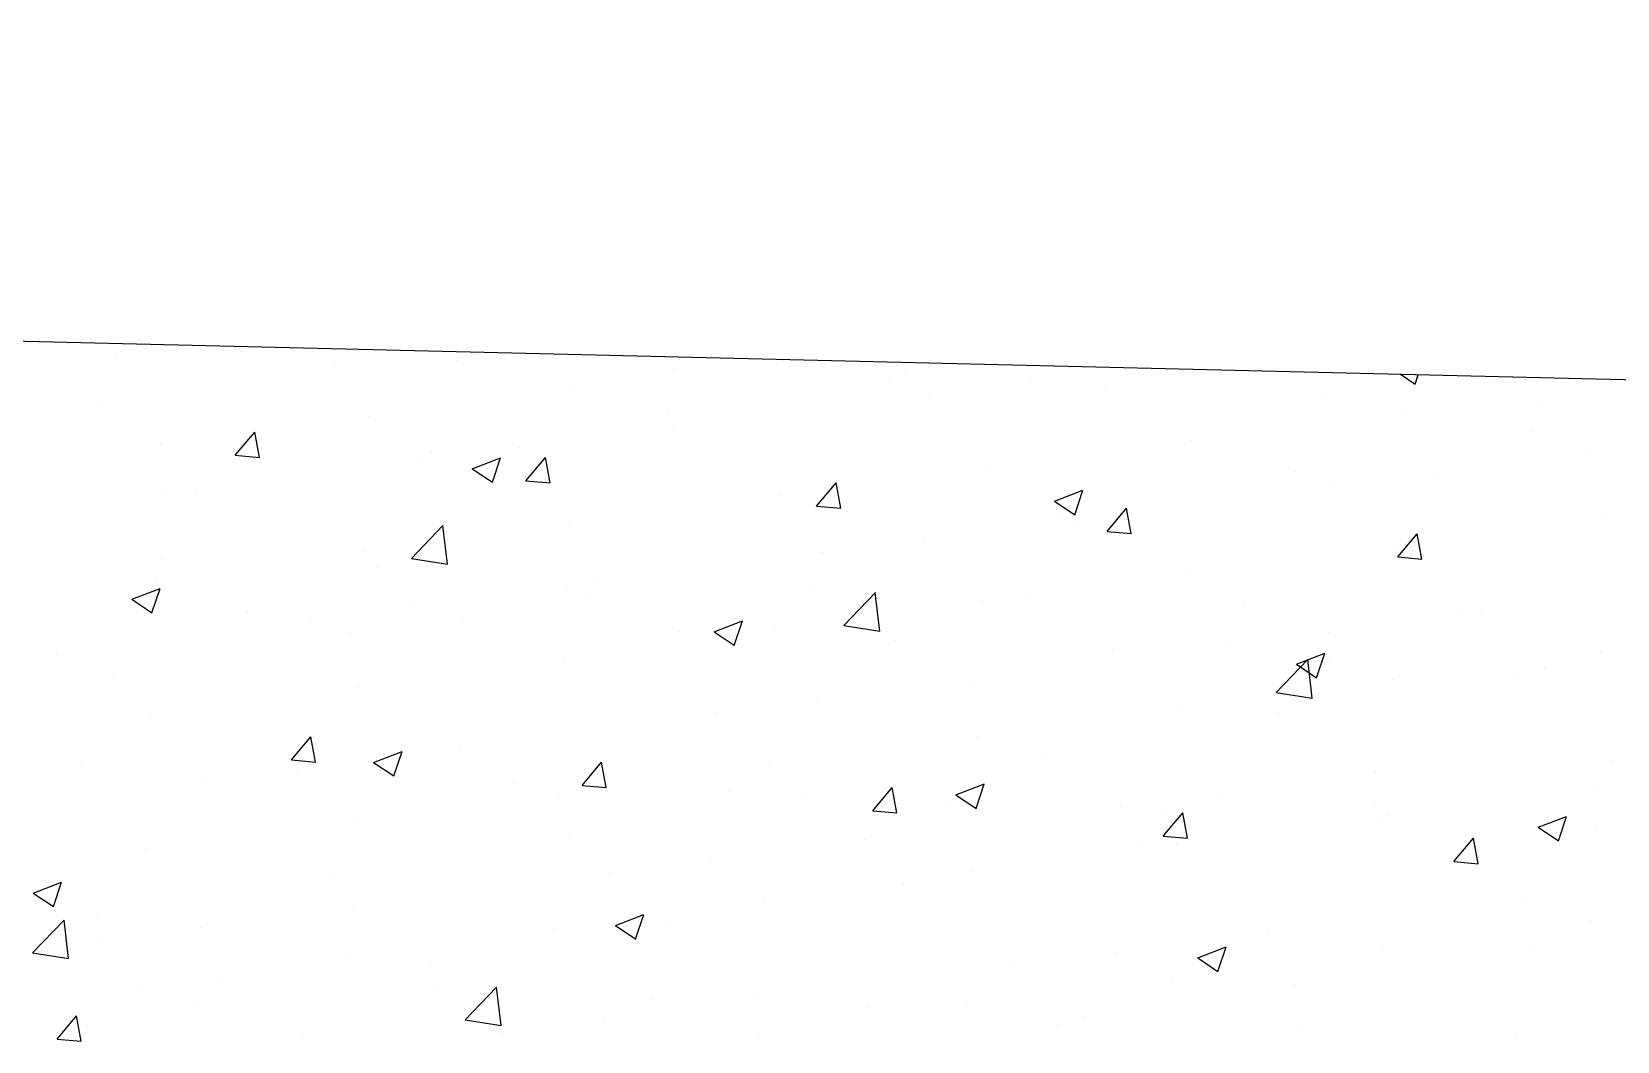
# Model space of a CAD drawing. Header units: millimetres. Extents: x 331487 to 517269, y 198509 to 399936.
# Drawn here: x 447372.1 to 447763.4, y 302112.4 to 302361.7 of the extents above; entities that cross this region are included whole.
import ezdxf

# ---------------------------------------------------------------- set-up
doc = ezdxf.new("R2010")
doc.units = ezdxf.units.MM
doc.header["$MEASUREMENT"] = 0
doc.layers.add('COLUMN', color=6, linetype='Continuous')

msp = doc.modelspace()

# ---------------------------------------------------------------- linework, layer by layer
at = {"layer": 'COLUMN'}
msp.add_line((411189.88, 303155.43), (449398.63, 302236.5), dxfattribs=at)
at = {"layer": 'COLUMN', "color": 2, "linetype": 'Continuous'}
for p, q in [((447392.84, 302281.77), (447392.84, 302281.77)), ((447392.84, 302281.77), (447392.84, 302281.77)), ((447423.65, 302282.74), (447423.65, 302282.74)), ((447423.65, 302282.74), (447423.65, 302282.74)), ((447446.84, 302279.96), (447446.84, 302279.96)), ((447446.84, 302279.96), (447446.84, 302279.96)), ((447477.03, 302280.48), (447477.03, 302280.48)), ((447477.03, 302280.48), (447477.03, 302280.48)), ((447557.74, 302280.62), (447557.74, 302280.62)), ((447557.74, 302280.62), (447557.74, 302280.62)), ((447530.41, 302278.23), (447530.41, 302278.23)), ((447530.41, 302278.23), (447530.41, 302278.23)), ((447583.79, 302275.97), (447583.79, 302275.97)), ((447583.79, 302275.97), (447583.79, 302275.97)), ((447587.44, 302278.03), (447587.44, 302278.03)), ((447587.44, 302278.03), (447587.44, 302278.03)), ((447709.93, 302277.12), (447713.53, 302274.69)), ((447709.93, 302277.12), (447713.53, 302274.69)), ((447713.53, 302274.69), (447714.31, 302277.01)), ((447713.53, 302274.69), (447714.31, 302277.01)), ((447505.8, 302273.12), (447505.8, 302273.12)), ((447505.8, 302273.12), (447505.8, 302273.12)), ((447593.62, 302272.22), (447593.62, 302272.22)), ((447593.62, 302272.22), (447593.62, 302272.22)), ((447618.65, 302275.52), (447618.65, 302275.52)), ((447618.65, 302275.52), (447618.65, 302275.52)), ((447637.18, 302273.72), (447637.18, 302273.72)), ((447637.18, 302273.72), (447637.18, 302273.72)), ((447761.66, 302275.31), (447761.66, 302275.31)), ((447761.66, 302275.31), (447761.66, 302275.31)), ((447388.52, 302269.95), (447388.52, 302269.95)), ((447388.52, 302269.95), (447388.52, 302269.95)), ((447529.12, 302268.01), (447529.12, 302268.01)), ((447529.12, 302268.01), (447529.12, 302268.01)), ((447690.56, 302271.46), (447690.56, 302271.46)), ((447690.56, 302271.46), (447690.56, 302271.46)), ((447710.32, 302268.27), (447710.32, 302268.27)), ((447710.32, 302268.27), (447710.32, 302268.27)), ((447743.94, 302269.2), (447743.94, 302269.2)), ((447743.94, 302269.2), (447743.94, 302269.2)), ((447455.29, 302266.72), (447455.29, 302266.72)), ((447455.29, 302266.72), (447455.29, 302266.72)), ((447422.32, 302257.11), (447427.15, 302262.85)), ((447422.32, 302257.11), (447427.15, 302262.85)), ((447428.3, 302256.58), (447427.14, 302262.85)), ((447428.3, 302256.58), (447427.14, 302262.85)), ((447530.47, 302263.91), (447530.47, 302263.91)), ((447530.47, 302263.91), (447530.47, 302263.91)), ((447658.38, 302260.77), (447658.38, 302260.77)), ((447658.38, 302260.77), (447658.38, 302260.77)), ((447742.27, 302263.05), (447742.27, 302263.05)), ((447742.27, 302263.05), (447742.27, 302263.05)), ((447403.95, 302259.67), (447403.95, 302259.67)), ((447403.95, 302259.67), (447403.95, 302259.67)), ((447422.32, 302257.11), (447428.3, 302256.58)), ((447422.32, 302257.11), (447428.3, 302256.58)), ((447470.8, 302258), (447470.8, 302258)), ((447470.8, 302258), (447470.8, 302258)), ((447480.82, 302253.8), (447487.82, 302256.49)), ((447480.82, 302253.8), (447487.82, 302256.49)), ((447485.79, 302250.45), (447487.82, 302256.49)), ((447485.79, 302250.45), (447487.82, 302256.49)), ((447492.59, 302258.92), (447492.59, 302258.92)), ((447492.59, 302258.92), (447492.59, 302258.92)), ((447494.05, 302250.83), (447498.87, 302256.58)), ((447494.05, 302250.83), (447498.87, 302256.58)), ((447500.03, 302250.3), (447498.87, 302256.57)), ((447500.03, 302250.3), (447498.87, 302256.57)), ((447756.28, 302257.66), (447756.28, 302257.66)), ((447756.28, 302257.66), (447756.28, 302257.66)), ((447467.56, 302255.63), (447467.56, 302255.63)), ((447467.56, 302255.63), (447467.56, 302255.63)), ((447480.82, 302253.8), (447485.8, 302250.45)), ((447480.82, 302253.8), (447485.8, 302250.45)), ((447607.87, 302254.37), (447607.87, 302254.37)), ((447607.87, 302254.37), (447607.87, 302254.37)), ((447683.95, 302253.04), (447683.95, 302253.04)), ((447683.95, 302253.04), (447683.95, 302253.04)), ((447718.41, 302252.67), (447718.41, 302252.67)), ((447718.41, 302252.67), (447718.41, 302252.67)), ((447494.05, 302250.83), (447500.03, 302250.31)), ((447494.05, 302250.83), (447500.03, 302250.31)), ((447565.78, 302244.56), (447570.6, 302250.3)), ((447565.78, 302244.56), (447570.6, 302250.3)), ((447571.75, 302244.03), (447570.6, 302250.3)), ((447571.75, 302244.03), (447570.6, 302250.3)), ((447624.54, 302245.79), (447631.54, 302248.48)), ((447624.54, 302245.79), (447631.54, 302248.48)), ((447629.51, 302242.44), (447631.53, 302248.48)), ((447629.51, 302242.44), (447631.53, 302248.48)), ((447693.38, 302249.38), (447693.38, 302249.38)), ((447693.38, 302249.38), (447693.38, 302249.38)), ((447404.4, 302247.31), (447404.4, 302247.31)), ((447404.4, 302247.31), (447404.4, 302247.31)), ((447412.49, 302247.99), (447412.49, 302247.99)), ((447412.49, 302247.99), (447412.49, 302247.99)), ((447556.53, 302247.33), (447556.53, 302247.33)), ((447556.53, 302247.33), (447556.53, 302247.33)), ((447565.78, 302244.56), (447571.75, 302244.03)), ((447565.78, 302244.56), (447571.75, 302244.03)), ((447624.54, 302245.79), (447629.51, 302242.44)), ((447624.54, 302245.79), (447629.51, 302242.44)), ((447625.63, 302243.03), (447625.63, 302243.03)), ((447625.63, 302243.03), (447625.63, 302243.03)), ((447630.22, 302241.06), (447630.22, 302241.06)), ((447630.22, 302241.06), (447630.22, 302241.06)), ((447637.5, 302238.28), (447642.32, 302244.03)), ((447637.5, 302238.28), (447642.32, 302244.03)), ((447643.48, 302237.75), (447642.32, 302244.02)), ((447643.48, 302237.75), (447642.32, 302244.02)), ((447760.45, 302242.02), (447760.45, 302242.02)), ((447760.45, 302242.02), (447760.45, 302242.02)), ((447465.8, 302231.65), (447473.58, 302239.76)), ((447465.8, 302231.65), (447473.58, 302239.76)), ((447474.69, 302230.26), (447473.58, 302239.76)), ((447474.69, 302230.26), (447473.58, 302239.76)), ((447504.59, 302239.83), (447504.59, 302239.83)), ((447504.59, 302239.83), (447504.59, 302239.83)), ((447637.5, 302238.28), (447643.48, 302237.76)), ((447637.5, 302238.28), (447643.48, 302237.76)), ((447709.23, 302232.01), (447714.05, 302237.75)), ((447709.23, 302232.01), (447714.05, 302237.75)), ((447715.2, 302231.48), (447714.05, 302237.75)), ((447715.2, 302231.48), (447714.05, 302237.75)), ((447454.08, 302233.43), (447454.08, 302233.43)), ((447454.08, 302233.43), (447454.08, 302233.43)), ((447567.31, 302233.02), (447567.31, 302233.02)), ((447567.31, 302233.02), (447567.31, 302233.02)), ((447567.31, 302232.78), (447567.31, 302232.78)), ((447567.31, 302232.78), (447567.31, 302232.78)), ((447592.35, 302236.08), (447592.35, 302236.08)), ((447592.35, 302236.08), (447592.35, 302236.08)), ((447709.1, 302234.98), (447709.1, 302234.98)), ((447709.1, 302234.98), (447709.1, 302234.98)), ((447404.17, 302231.64), (447404.17, 302231.64)), ((447404.17, 302231.64), (447404.17, 302231.64)), ((447457.55, 302229.38), (447457.55, 302229.38)), ((447457.55, 302229.38), (447457.55, 302229.38)), ((447465.79, 302231.64), (447474.68, 302230.26)), ((447465.79, 302231.64), (447474.68, 302230.26)), ((447709.23, 302232.01), (447715.21, 302231.48)), ((447709.23, 302232.01), (447715.21, 302231.48)), ((447402.73, 302226.39), (447402.73, 302226.39)), ((447402.73, 302226.39), (447402.73, 302226.39)), ((447510.94, 302227.13), (447510.94, 302227.13)), ((447510.94, 302227.13), (447510.94, 302227.13)), ((447564.32, 302224.87), (447564.32, 302224.87)), ((447564.32, 302224.87), (447564.32, 302224.87)), ((447657.16, 302227.48), (447657.16, 302227.48)), ((447657.16, 302227.48), (447657.16, 302227.48)), ((447396.8, 302221.55), (447403.8, 302224.24)), ((447396.8, 302221.55), (447403.8, 302224.24)), ((447396.8, 302221.55), (447401.77, 302218.19)), ((447396.8, 302221.55), (447401.77, 302218.19)), ((447401.77, 302218.19), (447403.8, 302224.24)), ((447401.77, 302218.19), (447403.8, 302224.24)), ((447504.16, 302224.47), (447504.16, 302224.47)), ((447504.16, 302224.47), (447504.16, 302224.47)), ((447509, 302223.01), (447509, 302223.01)), ((447509, 302223.01), (447509, 302223.01)), ((447572.52, 302215.1), (447580.31, 302223.21)), ((447572.52, 302215.1), (447580.31, 302223.21)), ((447581.41, 302213.71), (447580.3, 302223.21)), ((447581.41, 302213.71), (447580.3, 302223.21)), ((447606.65, 302221.08), (447606.65, 302221.08)), ((447606.65, 302221.08), (447606.65, 302221.08)), ((447617.7, 302222.62), (447617.7, 302222.62)), ((447617.7, 302222.62), (447617.7, 302222.62)), ((447425.26, 302218.21), (447425.26, 302218.21)), ((447425.26, 302218.21), (447425.26, 302218.21)), ((447466.29, 302219.48), (447466.29, 302219.48)), ((447466.29, 302219.48), (447466.29, 302219.48)), ((447671.08, 302220.36), (447671.08, 302220.36)), ((447671.08, 302220.36), (447671.08, 302220.36)), ((447724.47, 302218.11), (447724.47, 302218.11)), ((447724.47, 302218.11), (447724.47, 302218.11)), ((447729.98, 302218.22), (447729.98, 302218.22)), ((447729.98, 302218.22), (447729.98, 302218.22)), ((447441.25, 302216.18), (447441.25, 302216.18)), ((447441.25, 302216.18), (447441.25, 302216.18)), ((447478.64, 302215.95), (447478.64, 302215.95)), ((447478.64, 302215.95), (447478.64, 302215.95)), ((447532.02, 302213.69), (447532.02, 302213.69)), ((447532.02, 302213.69), (447532.02, 302213.69)), ((447540.51, 302213.54), (447547.52, 302216.23)), ((447540.51, 302213.54), (447547.52, 302216.23)), ((447540.51, 302213.54), (447545.49, 302210.19)), ((447540.51, 302213.54), (447545.49, 302210.19)), ((447545.48, 302210.18), (447547.51, 302216.23)), ((447545.48, 302210.18), (447547.51, 302216.23)), ((447555.31, 302214.04), (447555.31, 302214.04)), ((447555.31, 302214.04), (447555.31, 302214.04)), ((447572.52, 302215.09), (447581.41, 302213.71)), ((447572.52, 302215.09), (447581.41, 302213.71)), ((447692.1, 302213.23), (447692.1, 302213.23)), ((447692.1, 302213.23), (447692.1, 302213.23)), ((447450.68, 302213), (447450.68, 302213)), ((447450.68, 302213), (447450.68, 302213)), ((447585.4, 302211.44), (447585.4, 302211.44)), ((447585.4, 302211.44), (447585.4, 302211.44)), ((447667.07, 302209.94), (447667.07, 302209.94)), ((447667.07, 302209.94), (447667.07, 302209.94)), ((447378.1, 302207.87), (447378.1, 302207.87)), ((447378.1, 302207.87), (447378.1, 302207.87)), ((447503.37, 302206.54), (447503.37, 302206.54)), ((447503.37, 302206.54), (447503.37, 302206.54)), ((447638.79, 302209.18), (447638.79, 302209.18)), ((447638.79, 302209.18), (447638.79, 302209.18)), ((447679.24, 302198.54), (447687.03, 302206.66)), ((447679.24, 302198.54), (447687.03, 302206.66)), ((447684.23, 302205.53), (447691.23, 302208.22)), ((447684.23, 302205.53), (447691.23, 302208.22)), ((447684.23, 302205.53), (447689.2, 302202.18)), ((447684.23, 302205.53), (447689.2, 302202.18)), ((447688.13, 302197.16), (447687.03, 302206.66)), ((447688.13, 302197.16), (447687.03, 302206.66)), ((447689.2, 302202.18), (447691.23, 302208.22)), ((447689.2, 302202.18), (447691.23, 302208.22)), ((447692.17, 302206.93), (447692.17, 302206.93)), ((447692.17, 302206.93), (447692.17, 302206.93)), ((447759.23, 302208.73), (447759.23, 302208.73)), ((447759.23, 302208.73), (447759.23, 302208.73)), ((447392.36, 302202.99), (447392.36, 302202.99)), ((447392.36, 302202.99), (447392.36, 302202.99)), ((447603.91, 302201.62), (447603.91, 302201.62)), ((447603.91, 302201.62), (447603.91, 302201.62)), ((447707.89, 302201.69), (447707.89, 302201.69)), ((447707.89, 302201.69), (447707.89, 302201.69)), ((447738.14, 302203.38), (447738.14, 302203.38)), ((447738.14, 302203.38), (447738.14, 302203.38)), ((447745.55, 302204.67), (447745.55, 302204.67)), ((447745.55, 302204.67), (447745.55, 302204.67)), ((447452.86, 302200.14), (447452.86, 302200.14)), ((447452.86, 302200.14), (447452.86, 302200.14)), ((447679.24, 302198.54), (447688.13, 302197.16)), ((447679.24, 302198.54), (447688.13, 302197.16)), ((447566.04, 302196.64), (447566.04, 302196.64)), ((447566.04, 302196.64), (447566.04, 302196.64)), ((447655.95, 302194.19), (447655.95, 302194.19)), ((447655.95, 302194.19), (447655.95, 302194.19)), ((447401.52, 302193.1), (447401.52, 302193.1)), ((447401.52, 302193.1), (447401.52, 302193.1)), ((447541.01, 302193.34), (447541.01, 302193.34)), ((447541.01, 302193.34), (447541.01, 302193.34)), ((447679.82, 302193.37), (447679.82, 302193.37)), ((447679.82, 302193.37), (447679.82, 302193.37)), ((447436.2, 302181.89), (447441.02, 302187.63)), ((447436.2, 302181.89), (447441.02, 302187.63)), ((447442.17, 302181.36), (447441.02, 302187.63)), ((447442.17, 302181.36), (447441.02, 302187.63)), ((447605.44, 302187.79), (447605.44, 302187.79)), ((447605.44, 302187.79), (447605.44, 302187.79)), ((447436.2, 302181.89), (447442.18, 302181.37)), ((447436.2, 302181.89), (447442.18, 302181.37)), ((447456.49, 302181.29), (447463.49, 302183.98)), ((447456.49, 302181.29), (447463.49, 302183.98)), ((447461.46, 302177.93), (447463.49, 302183.97)), ((447461.46, 302177.93), (447463.49, 302183.97)), ((447477.85, 302185.02), (447477.85, 302185.02)), ((447477.85, 302185.02), (447477.85, 302185.02)), ((447621.5, 302183.36), (447621.5, 302183.36)), ((447621.5, 302183.36), (447621.5, 302183.36)), ((447384.28, 302180.81), (447384.28, 302180.81)), ((447384.28, 302180.81), (447384.28, 302180.81)), ((447437.66, 302178.55), (447437.66, 302178.55)), ((447437.66, 302178.55), (447437.66, 302178.55)), ((447439.98, 302180.04), (447439.98, 302180.04)), ((447439.98, 302180.04), (447439.98, 302180.04)), ((447456.49, 302181.29), (447461.47, 302177.93)), ((447456.49, 302181.29), (447461.47, 302177.93)), ((447507.93, 302175.61), (447512.75, 302181.36)), ((447507.93, 302175.61), (447512.75, 302181.36)), ((447513.9, 302175.08), (447512.74, 302181.35)), ((447513.9, 302175.08), (447512.74, 302181.35)), ((447554.09, 302180.75), (447554.09, 302180.75)), ((447554.09, 302180.75), (447554.09, 302180.75)), ((447703.67, 302178.78), (447703.67, 302178.78)), ((447703.67, 302178.78), (447703.67, 302178.78)), ((447762.1, 302181.43), (447762.1, 302181.43)), ((447762.1, 302181.43), (447762.1, 302181.43)), ((447414.94, 302176.74), (447414.94, 302176.74)), ((447414.94, 302176.74), (447414.94, 302176.74)), ((447491.04, 302176.3), (447491.04, 302176.3)), ((447491.04, 302176.3), (447491.04, 302176.3)), ((447507.93, 302175.61), (447513.9, 302175.09)), ((447507.93, 302175.61), (447513.9, 302175.09)), ((447544.42, 302174.04), (447544.42, 302174.04)), ((447544.42, 302174.04), (447544.42, 302174.04)), ((447579.65, 302169.34), (447584.47, 302175.08)), ((447579.65, 302169.34), (447584.47, 302175.08)), ((447585.63, 302168.81), (447584.47, 302175.08)), ((447585.63, 302168.81), (447584.47, 302175.08)), ((447600.2, 302173.28), (447607.21, 302175.97)), ((447600.2, 302173.28), (447607.21, 302175.97)), ((447605.18, 302169.92), (447607.2, 302175.96)), ((447605.18, 302169.92), (447607.2, 302175.96)), ((447758.01, 302175.44), (447758.01, 302175.44)), ((447758.01, 302175.44), (447758.01, 302175.44)), ((447502.15, 302173.25), (447502.15, 302173.25)), ((447502.15, 302173.25), (447502.15, 302173.25)), ((447563.19, 302173.35), (447563.19, 302173.35)), ((447563.19, 302173.35), (447563.19, 302173.35)), ((447597.81, 302171.79), (447597.81, 302171.79)), ((447597.81, 302171.79), (447597.81, 302171.79)), ((447600.2, 302173.28), (447605.18, 302169.92)), ((447600.2, 302173.28), (447605.18, 302169.92)), ((447640.76, 302170.49), (447640.76, 302170.49)), ((447640.76, 302170.49), (447640.76, 302170.49)), ((447665.8, 302173.79), (447665.8, 302173.79)), ((447665.8, 302173.79), (447665.8, 302173.79)), ((447703.78, 302171.42), (447703.78, 302171.42)), ((447703.78, 302171.42), (447703.78, 302171.42)), ((447451.64, 302166.85), (447451.64, 302166.85)), ((447451.64, 302166.85), (447451.64, 302166.85)), ((447579.65, 302169.34), (447585.63, 302168.81)), ((447579.65, 302169.34), (447585.63, 302168.81)), ((447651.19, 302169.53), (447651.19, 302169.53)), ((447651.19, 302169.53), (447651.19, 302169.53)), ((447651.38, 302163.06), (447656.2, 302168.81)), ((447651.38, 302163.06), (447656.2, 302168.81)), ((447657.35, 302162.53), (447656.2, 302168.8)), ((447657.35, 302162.53), (447656.2, 302168.8)), ((447704.57, 302167.27), (447704.57, 302167.27)), ((447704.57, 302167.27), (447704.57, 302167.27)), ((447706.67, 302168.4), (447706.67, 302168.4)), ((447706.67, 302168.4), (447706.67, 302168.4)), ((447743.92, 302165.27), (447750.92, 302167.96)), ((447743.92, 302165.27), (447750.92, 302167.96)), ((447748.89, 302161.91), (447750.92, 302167.96)), ((447748.89, 302161.91), (447750.92, 302167.96)), ((447504.87, 302163.34), (447504.87, 302163.34)), ((447504.87, 302163.34), (447504.87, 302163.34)), ((447651.38, 302163.06), (447657.35, 302162.54)), ((447651.38, 302163.06), (447657.35, 302162.54)), ((447723.1, 302156.79), (447727.92, 302162.53)), ((447723.1, 302156.79), (447727.92, 302162.53)), ((447729.08, 302156.26), (447727.92, 302162.53)), ((447729.08, 302156.26), (447727.92, 302162.53)), ((447743.92, 302165.27), (447748.89, 302161.91)), ((447743.92, 302165.27), (447748.89, 302161.91)), ((447757.95, 302165.02), (447757.95, 302165.02)), ((447757.95, 302165.02), (447757.95, 302165.02)), ((447400.3, 302159.81), (447400.3, 302159.81)), ((447400.3, 302159.81), (447400.3, 302159.81)), ((447577.61, 302162.18), (447577.61, 302162.18)), ((447577.61, 302162.18), (447577.61, 302162.18)), ((447645.47, 302161.41), (447645.47, 302161.41)), ((447645.47, 302161.41), (447645.47, 302161.41)), ((447654.73, 302160.9), (447654.73, 302160.9)), ((447654.73, 302160.9), (447654.73, 302160.9)), ((447539.73, 302157.19), (447539.73, 302157.19)), ((447539.73, 302157.19), (447539.73, 302157.19)), ((447604.22, 302154.5), (447604.22, 302154.5)), ((447604.22, 302154.5), (447604.22, 302154.5)), ((447723.1, 302156.79), (447729.08, 302156.26)), ((447723.1, 302156.79), (447729.08, 302156.26)), ((447372.47, 302149.03), (447379.47, 302151.72)), ((447372.47, 302149.03), (447379.47, 302151.72)), ((447377.44, 302145.68), (447379.47, 302151.72)), ((447377.44, 302145.68), (447379.47, 302151.72)), ((447446.55, 302153.33), (447446.55, 302153.33)), ((447446.55, 302153.33), (447446.55, 302153.33)), ((447514.7, 302153.9), (447514.7, 302153.9)), ((447514.7, 302153.9), (447514.7, 302153.9)), ((447587.15, 302151.4), (447587.15, 302151.4)), ((447587.15, 302151.4), (447587.15, 302151.4)), ((447372.47, 302149.03), (447377.44, 302145.68)), ((447372.47, 302149.03), (447377.44, 302145.68)), ((447552.88, 302147.46), (447552.88, 302147.46)), ((447552.88, 302147.46), (447552.88, 302147.46)), ((447740.52, 302147.65), (447740.52, 302147.65)), ((447740.52, 302147.65), (447740.52, 302147.65)), ((447388.23, 302143.32), (447388.23, 302143.32)), ((447388.23, 302143.32), (447388.23, 302143.32)), ((447451.54, 302145.58), (447451.54, 302145.58)), ((447451.54, 302145.58), (447451.54, 302145.58)), ((447516.18, 302141.03), (447523.18, 302143.71)), ((447516.18, 302141.03), (447523.18, 302143.71)), ((447521.15, 302137.67), (447523.18, 302143.71)), ((447521.15, 302137.67), (447523.18, 302143.71)), ((447372.33, 302134.24), (447380.12, 302142.35)), ((447372.33, 302134.24), (447380.12, 302142.35)), ((447381.22, 302132.85), (447380.11, 302142.35)), ((447381.22, 302132.85), (447380.11, 302142.35)), ((447413.67, 302140.6), (447413.67, 302140.6)), ((447413.67, 302140.6), (447413.67, 302140.6)), ((447500.94, 302139.96), (447500.94, 302139.96)), ((447500.94, 302139.96), (447500.94, 302139.96)), ((447516.18, 302141.03), (447521.16, 302137.67)), ((447516.18, 302141.03), (447521.16, 302137.67)), ((447528.83, 302141.39), (447528.83, 302141.39)), ((447528.83, 302141.39), (447528.83, 302141.39)), ((447677.36, 302139.34), (447677.36, 302139.34)), ((447677.36, 302139.34), (447677.36, 302139.34)), ((447756.8, 302142.15), (447756.8, 302142.15)), ((447756.8, 302142.15), (447756.8, 302142.15)), ((447388.64, 302137.3), (447388.64, 302137.3)), ((447388.64, 302137.3), (447388.64, 302137.3)), ((447659.89, 302133.02), (447666.9, 302135.7)), ((447659.89, 302133.02), (447666.9, 302135.7)), ((447664.87, 302129.66), (447666.89, 302135.7)), ((447664.87, 302129.66), (447666.89, 302135.7)), ((447705.45, 302135.11), (447705.45, 302135.11)), ((447705.45, 302135.11), (447705.45, 302135.11)), ((447741.98, 302136.42), (447741.98, 302136.42)), ((447741.98, 302136.42), (447741.98, 302136.42)), ((447372.33, 302134.23), (447381.22, 302132.85)), ((447372.33, 302134.23), (447381.22, 302132.85)), ((447450.43, 302133.56), (447450.43, 302133.56)), ((447450.43, 302133.56), (447450.43, 302133.56)), ((447470.51, 302131.38), (447470.51, 302131.38)), ((447470.51, 302131.38), (447470.51, 302131.38)), ((447614.45, 302131.05), (447614.45, 302131.05)), ((447614.45, 302131.05), (447614.45, 302131.05)), ((447639.49, 302134.35), (447639.49, 302134.35)), ((447639.49, 302134.35), (447639.49, 302134.35)), ((447659.9, 302133.02), (447664.87, 302129.66)), ((447659.9, 302133.02), (447664.87, 302129.66)), ((447418.19, 302127.45), (447418.19, 302127.45)), ((447418.19, 302127.45), (447418.19, 302127.45)), ((447653.52, 302127.61), (447653.52, 302127.61)), ((447653.52, 302127.61), (447653.52, 302127.61)), ((447399.08, 302126.52), (447399.08, 302126.52)), ((447399.08, 302126.52), (447399.08, 302126.52)), ((447471.57, 302125.2), (447471.57, 302125.2)), ((447471.57, 302125.2), (447471.57, 302125.2)), ((447479.05, 302117.68), (447486.84, 302125.8)), ((447479.05, 302117.68), (447486.84, 302125.8)), ((447487.94, 302116.3), (447486.84, 302125.8)), ((447487.94, 302116.3), (447486.84, 302125.8)), ((447683.66, 302126.41), (447683.66, 302126.41)), ((447683.66, 302126.41), (447683.66, 302126.41)), ((447412.19, 302121.36), (447412.19, 302121.36)), ((447412.19, 302121.36), (447412.19, 302121.36)), ((447524.95, 302122.94), (447524.95, 302122.94)), ((447524.95, 302122.94), (447524.95, 302122.94)), ((447551.3, 302122.74), (447551.3, 302122.74)), ((447551.3, 302122.74), (447551.3, 302122.74)), ((447578.33, 302120.69), (447578.33, 302120.69)), ((447578.33, 302120.69), (447578.33, 302120.69)), ((447603, 302121.21), (447603, 302121.21)), ((447603, 302121.21), (447603, 302121.21)), ((447378.35, 302112.94), (447383.17, 302118.69)), ((447378.35, 302112.94), (447383.17, 302118.69)), ((447384.32, 302112.42), (447383.17, 302118.68)), ((447384.32, 302112.42), (447383.17, 302118.68)), ((447385.89, 302116.28), (447385.89, 302116.28)), ((447385.89, 302116.28), (447385.89, 302116.28)), ((447479.05, 302117.68), (447487.94, 302116.3)), ((447479.05, 302117.68), (447487.94, 302116.3)), ((447513.43, 302117.75), (447513.43, 302117.75)), ((447513.43, 302117.75), (447513.43, 302117.75)), ((447625.34, 302116.4), (447625.34, 302116.4)), ((447625.34, 302116.4), (447625.34, 302116.4)), ((447631.72, 302118.43), (447631.72, 302118.43)), ((447631.72, 302118.43), (447631.72, 302118.43)), ((447685.1, 302116.18), (447685.1, 302116.18)), ((447685.1, 302116.18), (447685.1, 302116.18)), ((447378.35, 302112.94), (447384.33, 302112.42)), ((447378.35, 302112.94), (447384.33, 302112.42)), ((447439.27, 302114.02), (447439.27, 302114.02)), ((447439.27, 302114.02), (447439.27, 302114.02)), ((447488.39, 302114.46), (447488.39, 302114.46)), ((447488.39, 302114.46), (447488.39, 302114.46)), ((447551.66, 302114.17), (447551.66, 302114.17)), ((447551.66, 302114.17), (447551.66, 302114.17)), ((447738.48, 302113.92), (447738.48, 302113.92)), ((447738.48, 302113.92), (447738.48, 302113.92))]:
    msp.add_line(p, q, dxfattribs=at)
at = {"layer": 'COLUMN'}
msp.add_arc((438443.45, 311612.51), 10658.26, 298.482975, 358.124048, dxfattribs=at)

doc.saveas('drawing.dxf')
